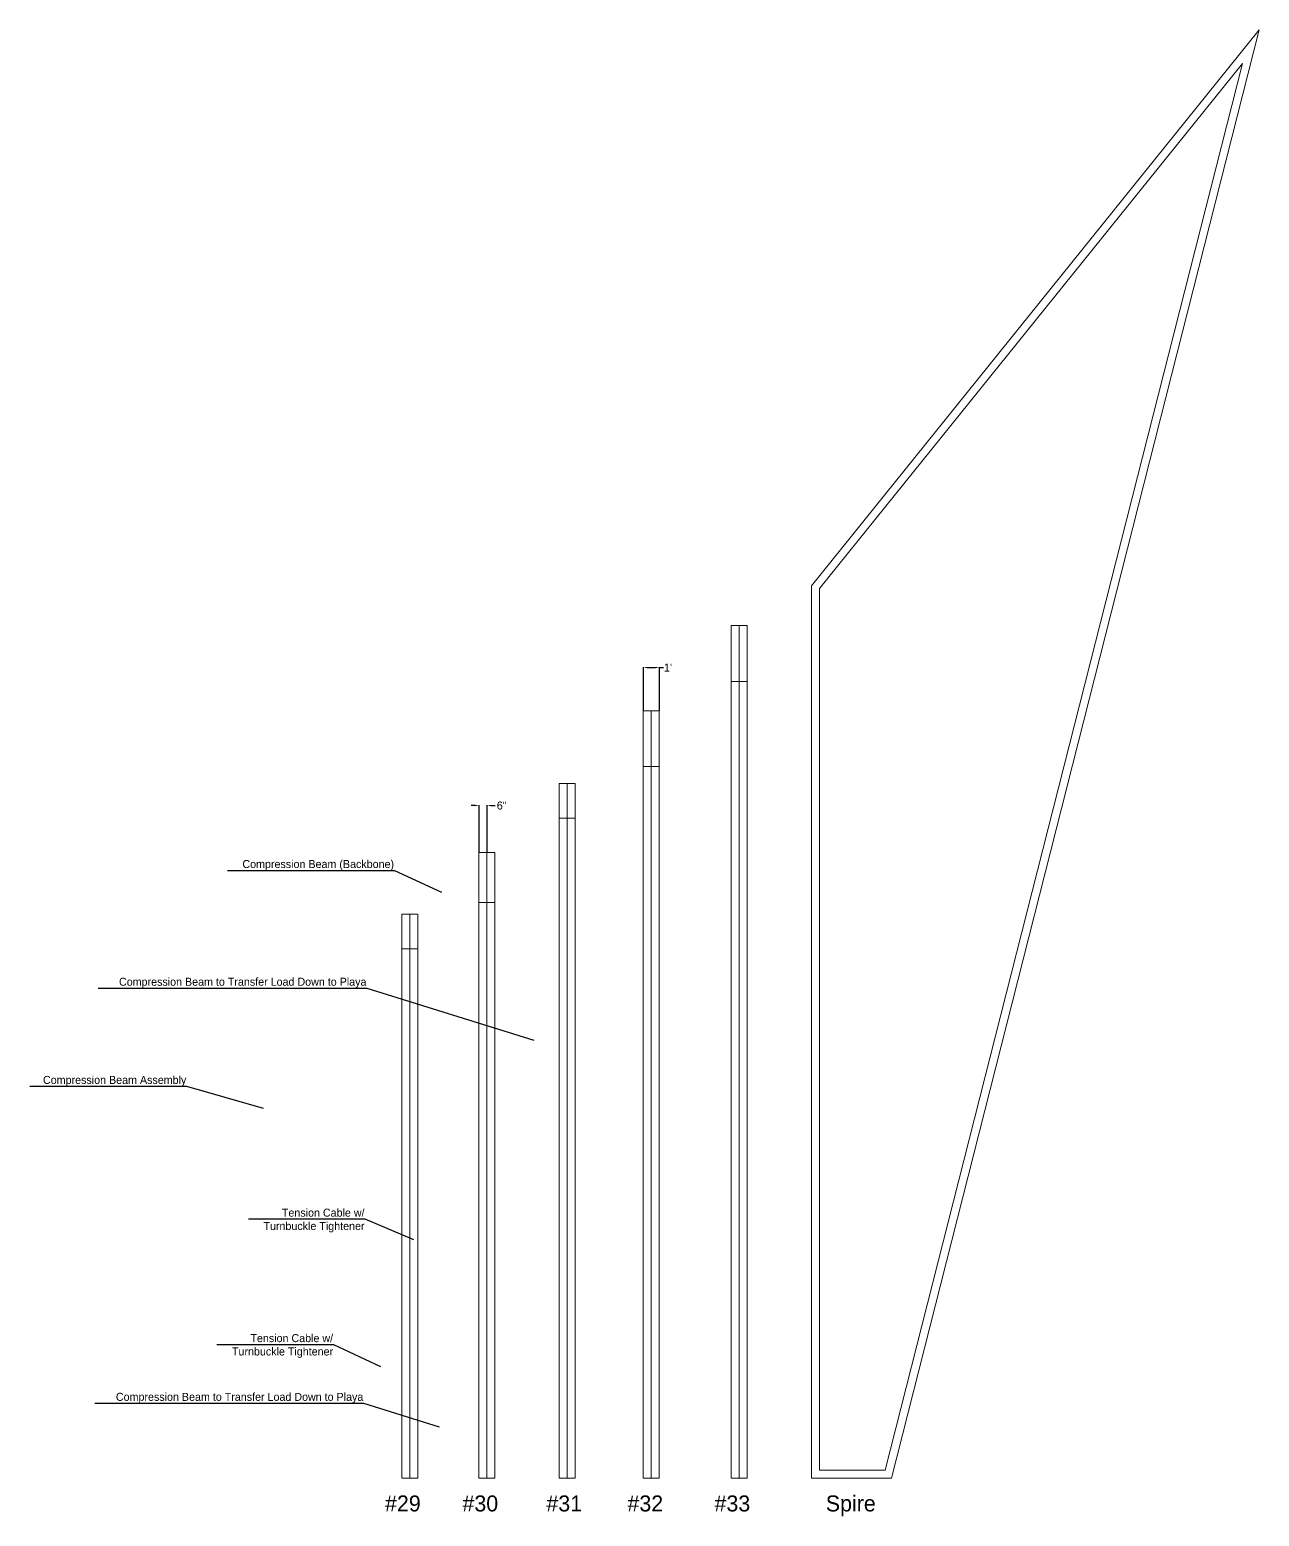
# Model space of a CAD drawing. Extents: x 173 to 8043, y -809 to 1090.
# Drawn here: x 7121 to 8043, y -25 to 1090 of the extents above; entities that cross this region are included whole.
import ezdxf
from ezdxf import colors
from ezdxf.entities.mleader import LeaderData, LeaderLine
from ezdxf.math import Vec2, Vec3

# ---------------------------------------------------------------- set-up
doc = ezdxf.new("R2010")
doc.units = 0
doc.header["$MEASUREMENT"] = 0
doc.layers.get('0').update_dxf_attribs({"linetype": 'CONTINUOUS', "lineweight": 9})
doc.layers.get('Defpoints').update_dxf_attribs({"linetype": 'CONTINUOUS', "lineweight": 9})
doc.layers.add('Annotation', color=7, linetype='CONTINUOUS', lineweight=9)
doc.dimstyles.get("Standard").update_dxf_attribs({"dimtxt": 0.18, "dimasz": 0.18, "dimexe": 0.18, "dimexo": 0.0625, "dimgap": 0.09, "dimtad": 0, "dimtih": 1, "dimtoh": 1, "dimdec": 4, "dimzin": 0, "dimdsep": 46, "dimtxsty": 'Standard', "dimcen": 0.09, "dimadec": 0, "dimazin": 0, "dimtfac": 1, "dimtdec": 4, "dimtofl": 0, "dimtmove": 2, "dimatfit": 3, "dimfxl": 1, "dimtolj": 1, "dimtzin": 0, "dimarcsym": 0})

# ---------------------------------------------------------------- blocks, each defined once
blk = doc.blocks.new('*D95')
at = {"layer": 'Annotation', "color": 0, "lineweight": -2, "transparency": 16777216}
for p, q in [((7454.6, 508.2), (7451.6, 508.2)), ((7457.6, 473.2), (7457.6, 508.4)), ((7463.6, 473.2), (7463.6, 508.4)), ((7466.6, 508.2), (7469.6, 508.2))]:
    blk.add_line(p, q, dxfattribs=at)
at = {"layer": 'Annotation', "color": 0, "transparency": 16777216}
for points in [[(7454.6, 508.7), (7454.6, 507.7), (7457.6, 508.2)], [(7466.6, 508.7), (7466.6, 507.7), (7463.6, 508.2)]]:
    blk.add_solid(points, dxfattribs=at)
at = {"layer": 'Defpoints', "color": 0, "transparency": 16777216}
for p in [(7463.6, 508.2), (7457.6, 473.1), (7463.6, 473.1)]:
    blk.add_point(p, dxfattribs=at)
at = {"layer": 'Annotation', "color": 0, "transparency": 16777216, "insert": (7474.6, 508.2), "char_height": 6, "attachment_point": 5}
blk.add_mtext('\\A1;6"', dxfattribs=at)
blk = doc.blocks.new('*D96')
at = {"layer": 'Annotation', "color": 0, "lineweight": -2, "transparency": 16777216}
for p, q in [((7580.8, 579.2), (7580.8, 611.9)), ((7583.8, 611.7), (7589.8, 611.7)), ((7592.8, 579.2), (7592.8, 611.9)), ((7592.8, 611.7), (7595.8, 611.7))]:
    blk.add_line(p, q, dxfattribs=at)
at = {"layer": 'Annotation', "color": 0, "transparency": 16777216}
for points in [[(7583.8, 612.2), (7583.8, 611.2), (7580.8, 611.7)], [(7589.8, 612.2), (7589.8, 611.2), (7592.8, 611.7)]]:
    blk.add_solid(points, dxfattribs=at)
at = {"layer": 'Defpoints', "color": 0, "transparency": 16777216}
for p in [(7592.8, 611.7), (7580.8, 579.2), (7592.8, 579.2)]:
    blk.add_point(p, dxfattribs=at)
at = {"layer": 'Annotation', "color": 0, "transparency": 16777216, "insert": (7599.3, 611.7), "char_height": 6, "attachment_point": 5}
blk.add_mtext("\\A1;1'", dxfattribs=at)

msp = doc.modelspace()

# ---------------------------------------------------------------- linework, layer by layer
for p, q in [((7706.87542, 673.01646), (8042.58913, 1089.91135)), ((7766.87542, 3.80613), (8042.58913, 1089.91135)), ((7712.87542, 670.90096), (8030.00251, 1064.71468)), ((7762.20824, 9.80613), (8030.00251, 1064.71468)), ((7658.5789, 601.32855), (7646.5789, 601.32855)), ((7592.7664, 537.37529), (7580.7664, 537.37529)), ((7517.6414, 498.80613), (7529.6414, 498.80613)), ((7469.5789, 435.42601), (7457.5789, 435.42601)), ((7411.82891, 400.80613), (7399.82891, 400.80613)), ((7706.87542, 3.80613), (7766.87542, 3.80613)), ((7712.87542, 9.80613), (7762.20824, 9.80613))]:
    msp.add_line(p, q)
for points in [[(7712.87542, 3.80613), (7706.87542, 3.80613), (7706.87542, 673.01646)], [(7712.87542, 670.90096), (7712.87542, 9.80613)]]:
    msp.add_lwpolyline(points)
for points in [[(7652.5789, 3.80613), (7646.5789, 3.80613), (7646.5789, 643.32855), (7652.5789, 643.32855)], [(7658.5789, 3.80613), (7652.5789, 3.80613), (7652.5789, 643.32855), (7658.5789, 643.32855)], [(7586.7664, 3.80613), (7580.7664, 3.80613), (7580.7664, 579.17814), (7586.7664, 579.17814)], [(7592.7664, 3.80613), (7586.7664, 3.80613), (7586.7664, 579.17814), (7592.7664, 579.17814)], [(7523.6414, 3.80613), (7517.6414, 3.80613), (7517.6414, 524.80613), (7523.6414, 524.80613)], [(7529.6414, 3.80613), (7523.6414, 3.80613), (7523.6414, 524.80613), (7529.6414, 524.80613)], [(7463.5789, 3.80613), (7457.5789, 3.80613), (7457.5789, 473.08893), (7463.5789, 473.08893)], [(7469.5789, 3.80613), (7463.5789, 3.80613), (7463.5789, 473.08893), (7469.5789, 473.08893)], [(7405.8289, 3.80613), (7399.8289, 3.80613), (7399.8289, 426.80613), (7405.8289, 426.80613)], [(7411.8289, 3.80613), (7405.8289, 3.80613), (7405.8289, 426.80613), (7411.8289, 426.80613)]]:
    msp.add_lwpolyline(points, close=True)

# ---------------------------------------------------------------- texts
at = {"layer": 'Annotation', "char_height": 12, "attachment_point": 1}
for s, insert in [('#29', (7387.1376, -9.04516)), ('#30', (7445.19348, -9.04516)), ('#31', (7508.12377, -9.04516)), ('#32', (7568.89714, -9.04516)), ('#33', (7634.16499, -9.04516)), ('Spire', (7717.60904, -9.04516))]:
    msp.add_mtext_dynamic_manual_height_columns(s, width=40.8260776, gutter_width=1, heights=[0], dxfattribs=dict(at, insert=insert))

# ---------------------------------------------------------------- dimensions: what is measured, and where the dimension line sits
at = {"layer": 'Annotation'}
for base, p1, p2, picture, middle in [((7592.7664, 611.70156), (7580.7664, 579.17814), (7592.7664, 579.17814), '*D96', (7599.2664, 611.70156)), ((7463.5789, 508.17883), (7457.5789, 473.08893), (7463.5789, 473.08893), '*D95', (7474.5789, 508.17883))]:
    dim = msp.add_linear_dim(base=base, p1=p1, p2=p2, dimstyle='Standard', override={"dimtxt": 6, "dimasz": 3, "dimgap": 1, "dimlunit": 4, "dimcen": 3, "dimtmove": 0}, dxfattribs=at)
    dim.commit()
    dim.dimension.update_dxf_attribs({"geometry": picture, "text_midpoint": middle})

# ---------------------------------------------------------------- leaders
ml = msp.add_multileader_mtext('Standard', dxfattribs=at)
ml.set_content('Compression Beam (Backbone)  ', color=256)
ml.set_leader_properties()
ml.build(insert=Vec2(0, 0))
ml.multileader.update_dxf_attribs({"text_right_attachment_type": 6, "dogleg_length": 0.36, "arrow_head_size": 0.18})
ctx = ml.context
ctx.base_point, ctx.char_height, ctx.arrow_head_size, ctx.landing_gap_size, ctx.plane_origin = Vec3(7241.83519, 463.36234), 6, 0.18, 0.09, Vec3(7429.90766, 442.85978)
ctx.right_attachment, ctx.text_align_type = 6, 2
notes = []
notes.append((ctx, [(0, (1, 1, 0), (7394.37519, 459.36234), (-1, 0), 0.36, [(0, [(7429.90766, 442.85978)], 0, [])])]))
ctx.mtext.insert, ctx.mtext.alignment, ctx.mtext.flow_direction = Vec3(7393.92519, 467.36234), 3, 5
ml = msp.add_multileader_mtext('Standard', dxfattribs=at)
ml.set_content('Compression Beam to Transfer Load Down to Playa  ', color=256)
ml.set_leader_properties()
ml.build(insert=Vec2(0, 0))
ml.multileader.update_dxf_attribs({"text_right_attachment_type": 6, "dogleg_length": 0.36, "arrow_head_size": 0.18})
ctx = ml.context
ctx.base_point, ctx.char_height, ctx.arrow_head_size, ctx.landing_gap_size, ctx.plane_origin = Vec3(7100.11356, 375.11198), 6, 0.18, 0.09, Vec3(7409.18603, 354.60942)
ctx.right_attachment, ctx.text_align_type = 6, 2
notes.append((ctx, [(0, (1, 1, 0), (7373.65356, 371.11198), (-1, 0), 0.36, [(0, [(7499.02869, 331.88266)], 0, [])])]))
ctx.mtext.insert, ctx.mtext.alignment, ctx.mtext.flow_direction = Vec3(7373.20356, 379.11198), 3, 5
ml = msp.add_multileader_mtext('Standard', dxfattribs=at)
ml.set_content('Compression Beam Assembly  ', color=256)
ml.set_leader_properties()
ml.build(insert=Vec2(0, 0))
ml.multileader.update_dxf_attribs({"text_right_attachment_type": 6, "dogleg_length": 0.36, "arrow_head_size": 0.18})
ctx = ml.context
ctx.base_point, ctx.char_height, ctx.arrow_head_size, ctx.landing_gap_size, ctx.plane_origin = Vec3(7097.08319, 301.49226), 6, 0.18, 0.09, Vec3(7296.232, 280.98971)
ctx.right_attachment, ctx.text_align_type = 6, 2
notes.append((ctx, [(0, (1, 1, 0), (7238.62319, 297.49226), (-1, 0), 0.36, [(0, [(7296.232, 280.98971)], 0, [])])]))
ctx.mtext.insert, ctx.mtext.alignment, ctx.mtext.flow_direction = Vec3(7238.17319, 305.49226), 3, 5
ml = msp.add_multileader_mtext('Standard', dxfattribs=at)
ml.set_content('Tension Cable w/ \\PTurnbuckle Tightener  ', color=256)
ml.set_leader_properties()
ml.build(insert=Vec2(0, 0))
ml.multileader.update_dxf_attribs({"text_right_attachment_type": 6, "dogleg_length": 0.36, "arrow_head_size": 0.18})
ctx = ml.context
ctx.base_point, ctx.char_height, ctx.arrow_head_size, ctx.landing_gap_size, ctx.plane_origin = Vec3(7260.69616, 201.97698), 6, 0.18, 0.09, Vec3(7407.76863, 181.47443)
ctx.right_attachment, ctx.text_align_type = 6, 2
notes.append((ctx, [(0, (1, 1, 0), (7372.23616, 197.97698), (-1, 0), 0.36, [(0, [(7408.8289, 182.5347)], 0, [])])]))
ctx.mtext.insert, ctx.mtext.alignment, ctx.mtext.flow_direction = Vec3(7371.78616, 205.97698), 3, 5
ml = msp.add_multileader_mtext('Standard', dxfattribs=at)
ml.set_content('Tension Cable w/ \\PTurnbuckle Tightener  ', color=256)
ml.set_leader_properties()
ml.build(insert=Vec2(0, 0))
ml.multileader.update_dxf_attribs({"text_right_attachment_type": 6, "dogleg_length": 0.36, "arrow_head_size": 0.18})
ctx = ml.context
ctx.base_point, ctx.char_height, ctx.arrow_head_size, ctx.landing_gap_size, ctx.plane_origin = Vec3(7237.11746, 107.90183), 6, 0.18, 0.09, Vec3(7384.18993, 87.39927)
ctx.right_attachment, ctx.text_align_type = 6, 2
notes.append((ctx, [(0, (1, 1, 0), (7348.65746, 103.90183), (-1, 0), 0.36, [(0, [(7384.18993, 87.39927)], 0, [])])]))
ctx.mtext.insert, ctx.mtext.alignment, ctx.mtext.flow_direction = Vec3(7348.20746, 111.90183), 3, 5
ml = msp.add_multileader_mtext('Standard', dxfattribs=at)
ml.set_content('Compression Beam to Transfer Load Down to Playa  ', color=256)
ml.set_leader_properties()
ml.build(insert=Vec2(0, 0))
ml.multileader.update_dxf_attribs({"text_right_attachment_type": 6, "dogleg_length": 0.36, "arrow_head_size": 0.18})
ctx = ml.context
ctx.base_point, ctx.char_height, ctx.arrow_head_size, ctx.landing_gap_size, ctx.plane_origin = Vec3(7097.78202, 63.88105), 6, 0.18, 0.09, Vec3(7406.85449, 43.37849)
ctx.right_attachment, ctx.text_align_type = 6, 2
notes.append((ctx, [(0, (1, 1, 0), (7371.32202, 59.88105), (-1, 0), 0.36, [(0, [(7428.26495, 42.06386)], 0, [])])]))
ctx.mtext.insert, ctx.mtext.alignment, ctx.mtext.flow_direction = Vec3(7370.87202, 67.88105), 3, 5
for ctx, leaders in notes:
    for number, flags, end, landing, length, lines in leaders:
        leader = LeaderData()
        leader.index, (leader.has_last_leader_line, leader.has_dogleg_vector, leader.attachment_direction) = number, flags
        leader.last_leader_point, leader.dogleg_vector, leader.dogleg_length = Vec3(end), Vec3(landing), length
        for number, points, colour, breaks in lines:
            line = LeaderLine()
            line.index, line.vertices, line.color, line.breaks = number, Vec3.list(points), colors.encode_raw_color(colour), breaks
            leader.lines.append(line)
        ctx.leaders.append(leader)

doc.saveas('drawing.dxf')
